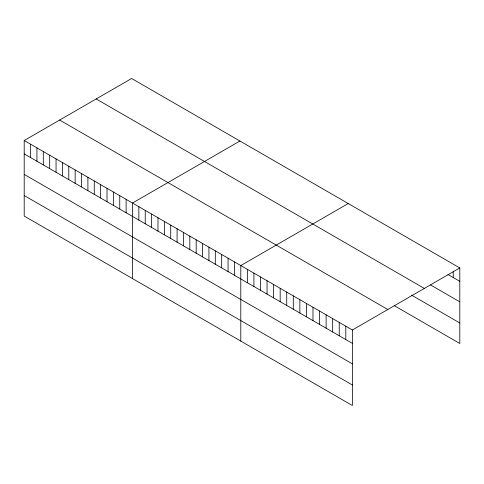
<?xml version="1.0" encoding="UTF-8"?>
<svg xmlns="http://www.w3.org/2000/svg" width="484" height="484" viewBox="0 0 484 484"><rect width="100%" height="100%" fill="white"/><g stroke="black" fill="none" stroke-linecap="round" stroke-linejoin="round"><path stroke-width="0.73" d="M24.2 140.511L352.364 329.979L352.364 405.513L24.2 216.052L24.2 140.511L131.636 78.487L459.8 267.948L459.8 343.489L394.17 305.592M239.931 141.007L132.495 203.038L132.495 278.572M348.226 203.534L240.79 265.559L240.79 341.093M352.364 329.979L459.8 267.948M447.869 274.434L459.8 281.325M430.566 284.961L459.8 301.841M96.183 98.954L424.347 288.422M411.473 295.071L459.8 322.973M59.653 120.044L387.817 309.506M24.2 153.888L352.364 343.356M24.2 174.403L352.364 363.865M24.2 195.536L352.364 384.998M453.236 271.591L453.236 277.538M345.8 326.186L345.8 339.562M339.236 322.398L339.236 335.775M332.671 318.611L332.671 331.988M326.113 314.818L326.113 328.194M319.549 311.031L319.549 324.407M312.985 307.243L312.985 320.62M306.42 303.456L306.42 316.826M299.856 299.663L299.856 313.039M293.292 295.875L293.292 309.252M286.734 292.088L286.734 305.458M280.169 288.295L280.169 301.671M273.605 284.507L273.605 297.884M267.041 280.72L267.041 294.091M260.477 276.927L260.477 290.303M253.912 273.139L253.912 286.516M247.354 269.352L247.354 282.723M234.419 261.88L234.419 275.257M228.049 258.202L228.049 271.578M221.678 254.53L221.678 267.9M215.307 250.851L215.307 264.222M208.937 247.173L208.937 260.549M202.566 243.494L202.566 256.871M196.195 239.816L196.195 253.192M189.825 236.138L189.825 249.514M183.454 232.459L183.454 245.836M177.083 228.781L177.083 242.157M170.713 225.102L170.713 238.479M164.348 221.424L164.348 234.8M157.978 217.746L157.978 231.122M151.607 214.073L151.607 227.444M145.236 210.395L145.236 223.771M138.866 206.716L138.866 220.093M126.124 199.36L126.124 212.736M119.754 195.681L119.754 209.058M113.383 192.003L113.383 205.379M107.012 188.324L107.012 201.701M100.642 184.646L100.642 198.023M94.271 180.968L94.271 194.344M87.9 177.295L87.9 190.666M81.53 173.617L81.53 186.987M75.159 169.938L75.159 183.315M68.795 166.26L68.795 179.637M62.424 162.582L62.424 175.958M56.053 158.903L56.053 172.28M49.683 155.225L49.683 168.601M43.312 151.546L43.312 164.923M36.941 147.868L36.941 161.245M30.571 144.19L30.571 157.566"/></g></svg>
